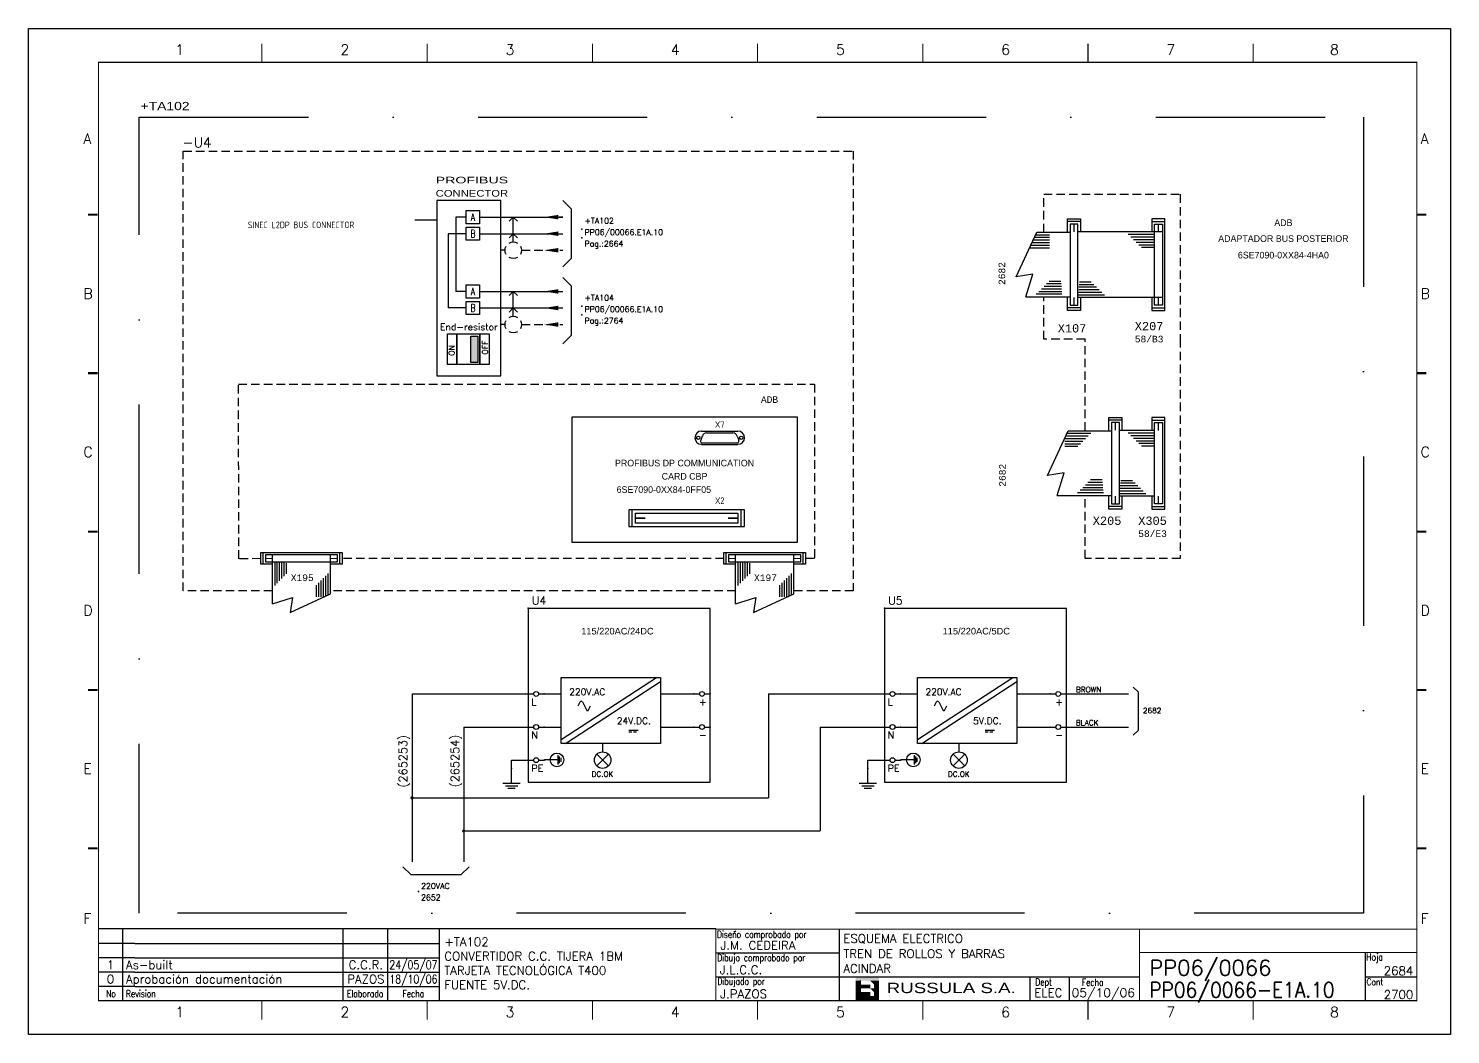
# Model space of a CAD drawing. Extents: x -25 to 1044, y -25744 to 292.
# Drawn here: x 393 to 813, y -18532.8 to -18235.8 of the extents above; entities that cross this region are included whole.
import ezdxf
from ezdxf.enums import TextEntityAlignment as Align

# ---------------------------------------------------------------- set-up
doc = ezdxf.new("R2010")
doc.units = 0
doc.header["$LTSCALE"] = 10
doc.header["$MEASUREMENT"] = 0
for name, pattern in [('DASHDOT', [1, 0.5, -0.25, 0, -0.25]), ('DASHED2', [0.375, 0.25, -0.125]), ('HIDDEN', [0.375, 0.25, -0.125])]:
    doc.linetypes.add(name, pattern=pattern)
doc.layers.get('0').update_dxf_attribs({"linetype": 'CONTINUOUS'})
for name, color, linetype in [('1', 7, 'CONTINUOUS'), ('10', 5, 'CONTINUOUS'), ('102', 7, 'CONTINUOUS'), ('2', 7, 'CONTINUOUS'), ('4', 7, 'HIDDEN'), ('8', 1, 'CONTINUOUS'), ('9', 6, 'CONTINUOUS'), ('ATRIBUTOS', 6, 'CONTINUOUS'), ('DIBUJO', 7, 'CONTINUOUS'), ('NODE', 7, 'CONTINUOUS')]:
    doc.layers.add(name, color=color, linetype=linetype)
doc.styles.add('CROSSREF', font='MONOTXT', dxfattribs={"height": 2})
doc.styles.add('DIN', font='DIN.shx', dxfattribs={"width": 0.85})
doc.styles.add('HELVETICA', font='HELV.SHX')
doc.styles.add('LABEL', font='SIMPLEX', dxfattribs={"width": 0.8, "height": 4})
doc.styles.add('ROMANS', font='romans')
doc.styles.get("Standard").update_dxf_attribs({"font": 'simplex'})
doc.styles.add('TXT', font='txt')

# ---------------------------------------------------------------- blocks, each defined once
blk = doc.blocks.new('ITEM')
at = {"layer": 'ATRIBUTOS', "style": 'HELVETICA', "width": 1.2}
blk.add_attdef('ITEM', (0, 1.25), '', height=2.5, dxfattribs=at)
blk = doc.blocks.new('ELEC0042')
at = {"layer": '102'}
for p, q in [((2, 2), (-2, 2)), ((-2, 2), (-2, -2)), ((2, -2), (2, 2)), ((-2, -2), (2, -2))]:
    blk.add_line(p, q, dxfattribs=at)
blk.add_attdef('TB', text='', height=2.25, dxfattribs=at).set_placement((0, 3), align=Align.CENTER)
at = {"layer": '102', "width": 0.75}
blk.add_attdef('TN', text='', height=2.25, dxfattribs=at).set_placement((0, 0), align=Align.MIDDLE)
blk = doc.blocks.new('$030107')
at = {"layer": '102'}
for start, end in [(150, 210), (60, 120), (330, 30), (240, 300)]:
    blk.add_arc((0, 0), 2.5, start, end, dxfattribs=at)
blk = doc.blocks.new('NOD', base_point=(237.5, 170))
at = {"layer": 'NODE'}
blk.add_point((237.5, 170), dxfattribs=at)
blk = doc.blocks.new('$$PLL21C')
for p, q in [((-2.5, 0), (-0.75, 0)), ((0.75, 0), (2.5, 0))]:
    blk.add_line(p, q)
at = {"layer": '2'}
blk.add_circle((0, 0), 0.75, dxfattribs=at)
for p in [(-2.5, 0), (2.5, 0)]:
    blk.add_blockref('NOD', p, dxfattribs=at)
at = {"layer": '8'}
blk.add_attdef('*A', (-1.5, -3.575), '', height=2.15, dxfattribs=at)
at = {"layer": '9'}
blk.add_attdef('ID', (-1.5, 1.25), '', height=2.15, dxfattribs=at)
blk = doc.blocks.new('$020203')
at = {"layer": '2'}
blk.add_line((-3.75, 0), (3.75, 0), dxfattribs=at)
at = {"layer": '4'}
blk.add_line((-3.75, -1.5), (3.75, -1.5), dxfattribs=at)
blk = doc.blocks.new('$021503')
at = {"layer": '2'}
for p, q in [((0, -10), (0, 0)), ((-3.5, -10), (3.5, -10)), ((-2.5, -11), (2.5, -11)), ((-1.5, -12), (1.5, -12))]:
    blk.add_line(p, q, dxfattribs=at)
blk.add_circle((0, -9), 5, dxfattribs=at)
blk.add_blockref('NOD', (0, 0), dxfattribs=at)
blk = doc.blocks.new('$020406')
at = {"layer": '2'}
for p, q in [((-5, 0), (-3.4, 3.2)), ((-1.6, 3.2), (0, 0)), ((0, 0), (1.6, -3.2)), ((3.4, -3.2), (5, 0))]:
    blk.add_line(p, q, dxfattribs=at)
for centre, start, end in [((-2.5, 2.8), 26.5651, 153.4349), ((2.5, -2.8), 206.5651, 333.4349)]:
    blk.add_arc(centre, 1, start, end, dxfattribs=at)
blk = doc.blocks.new('$PP313')
at = {"layer": '2'}
blk.add_blockref('NOD', (0, 0), dxfattribs=at)
at = {"layer": '8'}
blk.add_attdef('1A', (1, -3.325), '', height=2.15, dxfattribs=at)
at = {"layer": '9'}
blk.add_attdef('ID', (1, 1), '', height=2.15, dxfattribs=at)
blk = doc.blocks.new('$$PLR12C')
for p, q in [((-2.5, 0), (-0.75, 0)), ((0.75, 0), (2.5, 0))]:
    blk.add_line(p, q)
at = {"layer": '2'}
blk.add_circle((0, 0), 0.75, dxfattribs=at)
for p in [(-2.5, 0), (2.5, 0)]:
    blk.add_blockref('NOD', p, dxfattribs=at)
at = {"layer": '8'}
blk.add_attdef('*A', text='', height=2.15, dxfattribs=at).set_placement((1.5, -3.575), align=Align.RIGHT)
at = {"layer": '9'}
blk.add_attdef('ID', text='', height=2.15, dxfattribs=at).set_placement((1.5, 1.25), align=Align.RIGHT)
blk = doc.blocks.new('$021501')
at = {"layer": '2'}
for p, q in [((0, -6), (0, 0)), ((-3.5, -6), (3.5, -6)), ((-2.5, -7), (2.5, -7)), ((-1.5, -8), (1.5, -8))]:
    blk.add_line(p, q, dxfattribs=at)
blk.add_blockref('NOD', (0, 0), dxfattribs=at)
blk = doc.blocks.new('newcajec')
at = {"layer": '1'}
for p, q in [((179.4, 20.85), (0.13, 20.85)), ((7, 20.85), (7, 0)), ((71, 20.85), (71, 0)), ((84, 20.85), (84, 0.09)), ((99, 20.85), (99, 0)), ((215.2, 20.8), (215.2, 0)), ((10.6, 16.64), (0, 16.64)), ((10.6, 16.64), (99, 16.64)), ((184.64, 20.18), (184.81, 20.01)), ((184.81, 20.01), (185.18, 20.25)), ((10.6, 12.48), (0, 12.48)), ((10.6, 12.48), (99, 12.48)), ((179.4, 13.87), (215.2, 13.87)), ((368, 14.06), (368, 0)), ((10.6, 8.32), (0, 8.32)), ((10.6, 8.32), (99, 8.32)), ((10.6, 4.16), (0, 4.16)), ((10.6, 4.16), (99, 4.16)), ((179.4, 6.93), (267.63, 6.93)), ((267.63, 6.93), (302.5, 6.93)), ((270.63, 6.91), (270.63, 0)), ((282.07, 6.93), (282.07, 0)), ((368, 6.93), (383, 6.93))]:
    blk.add_line(p, q, dxfattribs=at)
for points in [[(47.5, 272.5, 0.3, 0.3, 0), (47.5, 277.91, 0.3, 0.3, 0)], [(95.5, 272.5, 0.3, 0.3, 0), (95.5, 277.91, 0.3, 0.3, 0)], [(143.5, 272.5, 0.3, 0.3, 0), (143.5, 277.91, 0.3, 0.3, 0)], [(191.5, 272.5, 0.3, 0.3, 0), (191.5, 277.91, 0.3, 0.3, 0)], [(239.5, 272.5, 0.3, 0.3, 0), (239.5, 277.91, 0.3, 0.3, 0)], [(287.5, 272.5, 0.3, 0.3, 0), (287.5, 277.91, 0.3, 0.3, 0)], [(335.5, 272.5, 0.3, 0.3, 0), (335.5, 277.91, 0.3, 0.3, 0)], [(-2.99, 228.23, 0.6, 0.6, 0), (-0.18, 228.23, 0.6, 0.6, 0)], [(383.01, 228.23, 0.6, 0.6, 0), (385.82, 228.23, 0.6, 0.6, 0)], [(-2.99, 182.23, 0.6, 0.6, 0), (-0.18, 182.23, 0.6, 0.6, 0)], [(383.01, 182.23, 0.6, 0.6, 0), (385.82, 182.23, 0.6, 0.6, 0)], [(-2.99, 136.23, 0.6, 0.6, 0), (-0.18, 136.23, 0.6, 0.6, 0)], [(383.01, 136.23, 0.6, 0.6, 0), (385.82, 136.23, 0.6, 0.6, 0)], [(-2.99, 90.23, 0.6, 0.6, 0), (-0.18, 90.23, 0.6, 0.6, 0)], [(383.01, 90.23, 0.6, 0.6, 0), (385.82, 90.23, 0.6, 0.6, 0)], [(-2.99, 44.23, 0.6, 0.6, 0), (-0.18, 44.23, 0.6, 0.6, 0)], [(383.01, 44.23, 0.6, 0.6, 0), (385.82, 44.23, 0.6, 0.6, 0)], [(383, 20.8, 0.3, 0.3, 0), (179.4, 20.8, 0.3, 0.3, 0), (179.4, 0, 0.3, 0.3, 0)], [(302.5, 20.8, 0.3, 0.3, 0), (302.5, 0, 0.3, 0.3, 0)], [(302.5, 14, 0.3, 0.3, 0), (383, 14, 0.3, 0.3, 0)], [(47.5, -5.5, 0.3, 0.3, 0), (47.5, -0.09, 0.3, 0.3, 0)], [(95.5, -5.5, 0.3, 0.3, 0), (95.5, -0.09, 0.3, 0.3, 0)], [(143.5, -5.5, 0.3, 0.3, 0), (143.5, -0.09, 0.3, 0.3, 0)], [(191.5, -5.5, 0.3, 0.3, 0), (191.5, -0.09, 0.3, 0.3, 0)], [(239.5, -5.5, 0.3, 0.3, 0), (239.5, -0.09, 0.3, 0.3, 0)], [(287.5, -5.5, 0.3, 0.3, 0), (287.5, -0.09, 0.3, 0.3, 0)], [(335.5, -5.5, 0.3, 0.3, 0), (335.5, -0.09, 0.3, 0.3, 0)]]:
    blk.add_lwpolyline(points, format="xyseb", dxfattribs=at)
at = {"layer": '1', "const_width": 0.3}
blk.add_lwpolyline([(0, 0), (0, 272.5), (383, 272.5), (383, 0)], close=True, dxfattribs=at)
at = {"layer": '2', "color": 14}
for p, q in [((221.42, 4.69), (221.42, 5.81)), ((221.42, 2.47), (221.42, 3.58))]:
    blk.add_line(p, q, dxfattribs=at)
for points in [[(220.05, 5.81), (220.05, 6.92), (226.74, 5.81), (226.74, 6.92)], [(221.42, 2.47), (220.05, 2.47), (221.42, 5.81), (220.05, 5.81)], [(221.42, 4.69), (224.25, 4.69), (221.42, 3.58), (224.25, 3.58)], [(224.25, 5.81), (225.37, 5.81), (225.37, 4.69)], [(225.37, 5.81), (226.74, 5.81), (225.37, 1.35), (226.74, 1.35)], [(224.25, 0.24), (224.25, 2.47), (220.05, 0.24), (220.05, 2.47)], [(224.25, 3.58), (225.37, 3.58), (225.37, 2.47)], [(226.74, 1.35), (226.74, 0.24), (224.25, 1.35), (224.25, 0.24)]]:
    blk.add_solid(points, dxfattribs=at)
at = {"layer": '1', "style": 'ROMANS'}
for s, p in [('1', (22.29, 274.68)), ('2', (70.29, 274.68)), ('3', (118.29, 274.68)), ('4', (166.29, 274.68)), ('5', (214.29, 274.68)), ('6', (262.29, 274.68)), ('7', (310.29, 274.68)), ('8', (357.79, 274.68)), ('A', (-4.37, 248.84)), ('A', (384.13, 248.84)), ('B', (-4.37, 203.84)), ('B', (384.13, 203.84)), ('C', (-4.37, 157.84)), ('C', (384.13, 157.84)), ('D', (-4.37, 111.84)), ('D', (384.13, 111.84)), ('E', (-4.37, 65.84)), ('E', (384.13, 65.84)), ('F', (-4.37, 22.34)), ('F', (384.13, 22.34)), ('1', (22.29, -4.82)), ('2', (70.29, -4.82)), ('3', (118.29, -4.82)), ('4', (166.29, -4.82)), ('5', (214.29, -4.82)), ('6', (262.29, -4.82)), ('7', (310.29, -4.82)), ('8', (357.79, -4.82))]:
    blk.add_text(s, height=3, dxfattribs=at).set_placement(p)
at = {"layer": '1', "style": 'LABEL', "width": 0.8}
for s, p in [('Diseno comprobado por', (179.73, 18.27)), ('Dibujo comprobado por', (179.81, 11.47)), ('Hoja', (368.38, 11.66)), ('Dibujado por', (179.83, 4.64)), ('Fecha', (285.71, 4.3)), ('Cont', (368.43, 4.46)), ('No', (2.23, 1.05)), ('Revision', (8, 1.05))]:
    blk.add_text(s, height=2, dxfattribs=at).set_placement(p)
for s, p in [('Dept', (274.61, 4.44)), ('Elaborado', (77.5, 1.05)), ('Fecha', (91.5, 1.05))]:
    blk.add_text(s, height=2, dxfattribs=at).set_placement(p, align=Align.CENTER)
at = {"layer": '10', "style": 'ROMANS'}
for tag, p in [('REV41', (3.5, 18.74)), ('REV43', (77.7, 18.74)), ('REV31', (3.5, 14.58)), ('REV33', (77.7, 14.58)), ('REV21', (3.5, 10.42)), ('REV23', (77.7, 10.42)), ('REV11', (3.5, 6.27)), ('REV13', (77.7, 6.27))]:
    blk.add_attdef(tag, text='', height=2.5, dxfattribs=at).set_placement(p, align=Align.MIDDLE)
for tag, p, height in [('REV42', (8, 17.49), 2.5), ('SHEETNAME1', (100.5, 15.83), 2.5), ('DESIGNCHECK', (180.74, 14.83), 2.5), ('DOCUMENTTYPE', (216.43, 16.8), 2.5), ('NOTA', (305.32, 15.8), 3), ('REV32', (8, 13.33), 2.5), ('SHEETNAME2', (100.5, 11.67), 2.5), ('OBJECT', (216.43, 12.4), 2.5), ('REV22', (8, 9.17), 2.5), ('SHEETNAME3', (100.5, 7.51), 2.5), ('DRAWINGCHECK', (180.53, 7.71), 2.5), ('CUSTOMER', (216.43, 8.08), 2.5), ('ORDER', (305.32, 7.3), 4.5), ('REV12', (8, 5.01), 2.5), ('SHEETNAME4', (100.5, 3.35), 2.5), ('DOCUMENT_ID', (305.32, 0.93), 4.4), ('USER', (180.63, 0.71), 2.5), ('DEPARTMENT', (271.93, 1.05), 2.5)]:
    blk.add_attdef(tag, p, '', height=height, dxfattribs=at)
for tag, width, p, p2 in [('REV44', 1.221199, (84.53, 17.49), (98.48, 17.49)), ('REV34', 1.221199, (84.53, 13.33), (98.48, 13.33)), ('REV24', 1.221199, (84.53, 9.17), (98.48, 9.17)), ('REV14', 1.221199, (84.53, 5.01), (98.48, 5.01)), ('CREATED2', 7.039915, (282.71, 1.05), (301.14, 1.05))]:
    blk.add_attdef(tag, text='', height=2.5, dxfattribs=dict(at, width=width)).set_placement(p, p2, align=Align.FIT)
for tag, p in [('SHEET', (382, 7.43)), ('NEXTSHEET', (382, 0.5))]:
    blk.add_attdef(tag, text='', height=2.5, dxfattribs=at).set_placement(p, align=Align.RIGHT)
at = {"layer": 'DIBUJO', "color": 14, "style": 'HELVETICA', "width": 1.3}
blk.add_text('RUSSULA S.A.', height=3, dxfattribs=at).set_placement((229, 2.19))

msp = doc.modelspace()

# ---------------------------------------------------------------- hatches: boundary and pattern name
at = {"layer": '2'}
msp.add_hatch(color=256, dxfattribs=at).paths.add_polyline_path([(523.68, -18334.39), (525.73, -18334.39), (525.73, -18326.6), (523.68, -18326.6)])

# ---------------------------------------------------------------- linework, layer by layer
for p, q in [((513.57, -18286.61), (513.57, -18338.38)), ((532.46, -18286.61), (513.57, -18286.61)), ((532.46, -18338.38), (532.46, -18286.61)), ((550.8, -18286.61), (553.25, -18289.06)), ((553.25, -18289.06), (553.25, -18303.71)), ((513.57, -18292.37), (507.13, -18292.37)), ((519.19, -18291.5), (519.19, -18313.43)), ((522.29, -18291.5), (519.19, -18291.5)), ((526.2, -18291.5), (550.8, -18291.5)), ((536.17, -18291.5), (534.95, -18292.72)), ((536.17, -18298.83), (536.17, -18291.5)), ((536.17, -18291.5), (537.39, -18292.72)), ((550.8, -18291.5), (549.74, -18291.5)), ((699.84, -18291.97), (703.71, -18291.97)), ((699.84, -18295.92), (699.84, -18291.97)), ((703.71, -18292.75), (699.84, -18292.75)), ((700.61, -18293.52), (700.61, -18317.51)), ((702.93, -18293.52), (700.61, -18293.52)), ((702.93, -18317.51), (702.93, -18293.52)), ((703.71, -18291.97), (703.71, -18295.84)), ((724.76, -18291.98), (724.76, -18295.85)), ((728.63, -18291.98), (724.76, -18291.98)), ((724.76, -18292.76), (728.63, -18292.76)), ((725.53, -18317.52), (725.53, -18293.53)), ((725.53, -18293.53), (727.85, -18293.53)), ((727.85, -18293.53), (727.85, -18317.52)), ((728.63, -18319.07), (728.63, -18291.98)), ((516.96, -18296.38), (516.96, -18318.31)), ((522.29, -18296.38), (516.96, -18296.38)), ((526.2, -18296.38), (550.8, -18296.38)), ((536.17, -18296.38), (534.95, -18297.61)), ((536.17, -18296.38), (537.39, -18297.61)), ((684.65, -18309.15), (690.8, -18295.92)), ((689.38, -18298.98), (694.49, -18298.98)), ((689.8, -18298.21), (694.49, -18298.21)), ((690.09, -18297.45), (694.49, -18297.45)), ((690.44, -18296.68), (694.49, -18296.68)), ((690.8, -18295.92), (700.61, -18295.92)), ((700.61, -18295.85), (700.61, -18295.85)), ((727.85, -18295.85), (702.93, -18295.85)), ((725.53, -18296.63), (717.79, -18296.63)), ((725.53, -18297.4), (718.56, -18297.4)), ((725.53, -18298.17), (719.34, -18298.17)), ((725.53, -18298.95), (720.11, -18298.95)), ((688.67, -18300.51), (694.49, -18300.51)), ((689.03, -18299.74), (694.49, -18299.74)), ((725.53, -18299.72), (720.89, -18299.72)), ((725.53, -18300.5), (721.66, -18300.5)), ((553.25, -18303.71), (550.8, -18306.16)), ((550.8, -18309.34), (553.25, -18311.78)), ((553.25, -18311.78), (553.25, -18326.44)), ((689.62, -18308.36), (684.65, -18309.15)), ((687.5, -18315.04), (689.62, -18308.36)), ((698.03, -18311.98), (692.91, -18311.98)), ((697.97, -18311.21), (693.67, -18311.21)), ((697.91, -18310.45), (694.44, -18310.45)), ((703.28, -18311.33), (707.63, -18311.33)), ((703.34, -18310.56), (706.85, -18310.56)), ((522.29, -18313.43), (519.19, -18313.43)), ((526.2, -18313.43), (550.8, -18313.43)), ((536.17, -18313.43), (534.95, -18314.65)), ((536.17, -18320.76), (536.17, -18313.43)), ((536.17, -18313.43), (537.39, -18314.65)), ((687.5, -18315.04), (700.61, -18315.04)), ((698.2, -18314.27), (690.61, -18314.27)), ((698.14, -18313.51), (691.38, -18313.51)), ((698.08, -18312.74), (692.14, -18312.74)), ((699.84, -18319.06), (699.84, -18315.04)), ((700.61, -18315.2), (700.61, -18315.2)), ((727.85, -18315.2), (702.93, -18315.2)), ((703.04, -18314.43), (710.72, -18314.43)), ((703.1, -18313.65), (709.95, -18313.65)), ((703.16, -18312.88), (709.18, -18312.88)), ((703.22, -18312.1), (708.4, -18312.1)), ((703.71, -18315.19), (703.71, -18319.06)), ((724.76, -18315.2), (724.76, -18319.07)), ((522.29, -18318.31), (516.96, -18318.31)), ((526.2, -18318.31), (550.8, -18318.31)), ((536.17, -18318.31), (534.95, -18319.54)), ((536.17, -18318.31), (537.39, -18319.54)), ((703.71, -18318.29), (699.84, -18318.29)), ((703.71, -18319.06), (699.84, -18319.06)), ((700.61, -18317.51), (702.93, -18317.51)), ((724.76, -18318.3), (728.63, -18318.3)), ((724.76, -18319.07), (728.63, -18319.07)), ((727.85, -18317.52), (725.53, -18317.52)), ((553.25, -18326.44), (550.8, -18328.88)), ((513.57, -18338.38), (532.46, -18338.38)), ((712.05, -18354.55), (712.05, -18350.6)), ((712.05, -18350.6), (715.92, -18350.6)), ((715.92, -18351.38), (712.05, -18351.38)), ((712.83, -18352.15), (712.83, -18376.14)), ((715.15, -18352.15), (712.83, -18352.15)), ((715.15, -18376.14), (715.15, -18352.15)), ((715.92, -18350.6), (715.92, -18354.47)), ((724.76, -18350.61), (724.76, -18354.48)), ((728.63, -18350.61), (724.76, -18350.61)), ((724.76, -18351.39), (728.63, -18351.39)), ((725.53, -18376.15), (725.53, -18352.16)), ((725.53, -18352.16), (727.85, -18352.16)), ((727.85, -18352.16), (727.85, -18376.15)), ((728.63, -18377.7), (728.63, -18350.61)), ((591.75, -18354.66), (602.5, -18354.66)), ((693.92, -18367.78), (700.06, -18354.55)), ((699.06, -18356.84), (705.18, -18356.84)), ((699.06, -18357.61), (704.41, -18357.61)), ((699.35, -18356.08), (705.94, -18356.08)), ((699.71, -18355.31), (706.71, -18355.31)), ((700.06, -18354.55), (712.83, -18354.55)), ((725.53, -18354.48), (715.15, -18354.48)), ((725.53, -18355.26), (717.79, -18355.26)), ((725.53, -18356.03), (718.56, -18356.03)), ((725.53, -18356.8), (719.34, -18356.8)), ((725.53, -18357.58), (720.11, -18357.58)), ((591.75, -18358.57), (602.5, -18358.57)), ((699.06, -18358.37), (703.65, -18358.37)), ((699.06, -18359.14), (702.89, -18359.14)), ((725.53, -18358.35), (720.89, -18358.35)), ((725.53, -18359.13), (721.66, -18359.13)), ((698.89, -18366.99), (693.92, -18367.78)), ((696.77, -18373.67), (698.89, -18366.99)), ((710.24, -18370.61), (705.12, -18370.61)), ((710.18, -18369.84), (705.89, -18369.84)), ((710.12, -18369.08), (706.65, -18369.08)), ((715.44, -18370.73), (720.62, -18370.73)), ((715.5, -18369.96), (719.84, -18369.96)), ((715.56, -18369.19), (719.07, -18369.19)), ((696.77, -18373.67), (712.83, -18373.67)), ((710.42, -18372.9), (702.83, -18372.9)), ((710.36, -18372.14), (703.59, -18372.14)), ((710.3, -18371.37), (704.36, -18371.37)), ((712.05, -18377.69), (712.05, -18373.67)), ((725.53, -18373.83), (715.15, -18373.83)), ((715.26, -18373.06), (722.94, -18373.06)), ((715.32, -18372.28), (722.16, -18372.28)), ((715.38, -18371.51), (721.39, -18371.51)), ((715.92, -18373.82), (715.92, -18377.69)), ((724.76, -18373.83), (724.76, -18377.7)), ((604.48, -18377.9), (570.28, -18377.9)), ((570.28, -18377.9), (570.28, -18382.79)), ((571.25, -18382.79), (571.25, -18377.9)), ((572.23, -18378.88), (602.52, -18378.88)), ((572.23, -18381.81), (572.23, -18378.88)), ((602.52, -18378.88), (602.52, -18381.81)), ((603.5, -18382.79), (603.5, -18377.9)), ((604.48, -18382.79), (604.48, -18377.9)), ((715.92, -18376.92), (712.05, -18376.92)), ((715.92, -18377.69), (712.05, -18377.69)), ((712.83, -18376.14), (715.15, -18376.14)), ((724.76, -18376.93), (728.63, -18376.93)), ((724.76, -18377.7), (728.63, -18377.7)), ((727.85, -18376.15), (725.53, -18376.15)), ((570.28, -18382.79), (574.88, -18382.79)), ((602.52, -18381.81), (572.23, -18381.81)), ((574.88, -18382.79), (604.48, -18382.79)), ((461.57, -18390.53), (485.65, -18390.53)), ((461.57, -18393.97), (461.57, -18390.53)), ((462.26, -18393.97), (462.26, -18390.53)), ((484.27, -18391.21), (462.94, -18391.21)), ((462.94, -18391.21), (462.94, -18393.28)), ((465, -18405.66), (465, -18391.21)), ((482.2, -18402.69), (482.2, -18391.21)), ((484.27, -18393.28), (484.27, -18391.21)), ((484.96, -18393.97), (484.96, -18390.53)), ((485.65, -18390.53), (485.65, -18393.97)), ((598.37, -18390.53), (622.45, -18390.53)), ((598.37, -18393.97), (598.37, -18390.53)), ((599.06, -18393.97), (599.06, -18390.53)), ((621.07, -18391.21), (599.75, -18391.21)), ((599.75, -18391.21), (599.75, -18393.28)), ((601.8, -18405.66), (601.8, -18391.21)), ((619, -18402.69), (619, -18391.21)), ((621.07, -18393.28), (621.07, -18391.21)), ((621.76, -18393.97), (621.76, -18390.53)), ((622.45, -18390.53), (622.45, -18393.97)), ((465.01, -18393.97), (461.57, -18393.97)), ((462.94, -18393.28), (484.27, -18393.28)), ((465.69, -18393.38), (465.69, -18400.2)), ((466.37, -18393.43), (466.37, -18399.52)), ((467.06, -18393.48), (467.06, -18398.83)), ((467.75, -18393.54), (467.75, -18398.14)), ((468.44, -18393.59), (468.44, -18397.45)), ((469.13, -18393.64), (469.13, -18396.76)), ((485.65, -18393.97), (482.21, -18393.97)), ((601.81, -18393.97), (598.37, -18393.97)), ((599.75, -18393.28), (621.07, -18393.28)), ((602.49, -18393.38), (602.49, -18400.2)), ((603.18, -18393.43), (603.18, -18399.52)), ((603.87, -18393.48), (603.87, -18398.83)), ((604.55, -18393.54), (604.55, -18398.14)), ((605.24, -18393.59), (605.24, -18397.45)), ((605.93, -18393.64), (605.93, -18396.76)), ((622.45, -18393.97), (619.01, -18393.97)), ((478.07, -18403.59), (478.07, -18400.15)), ((478.76, -18403.59), (478.76, -18399.46)), ((479.45, -18403.59), (479.45, -18398.78)), ((480.13, -18403.59), (480.13, -18398.09)), ((480.82, -18403.33), (480.82, -18397.4)), ((481.51, -18403.01), (481.51, -18396.71)), ((614.87, -18403.59), (614.87, -18400.15)), ((615.56, -18403.59), (615.56, -18399.46)), ((616.25, -18403.59), (616.25, -18398.78)), ((616.94, -18403.59), (616.94, -18398.09)), ((617.63, -18403.33), (617.63, -18397.4)), ((618.31, -18403.01), (618.31, -18396.71)), ((465, -18405.66), (471, -18403.75)), ((470.3, -18408.22), (482.2, -18402.69)), ((471, -18403.75), (470.3, -18408.22)), ((601.8, -18405.66), (607.81, -18403.75)), ((607.1, -18408.22), (619, -18402.69)), ((607.81, -18403.75), (607.1, -18408.22)), ((594.29, -18407), (540.55, -18407)), ((540.55, -18407), (540.55, -18458.3)), ((594.29, -18458.3), (594.29, -18407)), ((699.53, -18407), (645.78, -18407)), ((645.78, -18407), (645.78, -18458.3)), ((699.53, -18458.3), (699.53, -18407)), ((550.32, -18427.35), (579.64, -18427.35)), ((550.32, -18445.68), (578.42, -18427.35)), ((550.32, -18446.9), (550.32, -18427.35)), ((551.54, -18446.9), (579.64, -18428.58)), ((579.64, -18427.35), (579.64, -18446.9)), ((594.29, -18432.24), (594.29, -18427.35)), ((655.55, -18427.35), (684.87, -18427.35)), ((655.55, -18445.68), (683.65, -18427.35)), ((655.55, -18446.9), (655.55, -18427.35)), ((656.78, -18446.9), (684.87, -18428.58)), ((684.87, -18427.35), (684.87, -18446.9)), ((699.53, -18432.24), (699.53, -18427.35)), ((545.44, -18432.24), (550.32, -18432.24)), ((579.64, -18432.24), (589.41, -18432.24)), ((650.67, -18432.24), (655.55, -18432.24)), ((684.87, -18432.24), (694.64, -18432.24)), ((720.76, -18431.72), (719.26, -18430.22)), ((720.76, -18442.95), (720.76, -18431.72)), ((545.44, -18442.01), (550.32, -18442.01)), ((579.64, -18442.01), (589.41, -18442.01)), ((650.67, -18442.01), (655.55, -18442.01)), ((684.87, -18442.01), (694.64, -18442.01)), ((720.76, -18442.95), (719.26, -18444.45)), ((579.64, -18446.9), (550.32, -18446.9)), ((560.81, -18453.51), (564.26, -18450.06)), ((564.26, -18453.51), (560.81, -18450.06)), ((562.54, -18446.9), (562.54, -18449.34)), ((684.87, -18446.9), (655.55, -18446.9)), ((666.04, -18453.51), (669.5, -18450.06)), ((669.5, -18453.51), (666.04, -18450.06)), ((667.77, -18446.9), (667.77, -18449.34)), ((535.66, -18456.67), (535.66, -18451.78)), ((535.66, -18451.78), (540.55, -18451.78)), ((640.9, -18456.67), (640.9, -18451.78)), ((640.9, -18451.78), (645.78, -18451.78)), ((540.55, -18458.3), (594.29, -18458.3)), ((645.78, -18458.3), (699.53, -18458.3)), ((506, -18485.68), (503.55, -18483.24)), ((523.1, -18483.24), (520.65, -18485.68)), ((520.65, -18485.68), (506, -18485.68))]:
    msp.add_line(p, q)
at = {"linetype": 'HIDDEN'}
for p, q in [((692.82, -18284.76), (733.13, -18284.76)), ((692.82, -18295.92), (692.82, -18284.76)), ((733.13, -18284.76), (733.13, -18327.51)), ((533.73, -18301.27), (532.46, -18301.27)), ((538.61, -18301.27), (550.8, -18301.27)), ((692.82, -18327.51), (692.82, -18315.04)), ((533.73, -18323.2), (532.46, -18323.2)), ((538.61, -18323.2), (550.8, -18323.2)), ((705.03, -18327.51), (692.82, -18327.51)), ((705.03, -18354.55), (705.03, -18327.51)), ((733.13, -18327.51), (733.13, -18392.25)), ((705.03, -18392.25), (705.03, -18373.67)), ((733.13, -18392.25), (705.03, -18392.25))]:
    msp.add_line(p, q, dxfattribs=at)
at = {"color": 3, "linetype": 'Continuous'}
for p, q in [((553.51, -18387.55), (553.51, -18350.41)), ((553.51, -18350.41), (619.96, -18350.41)), ((619.96, -18350.41), (619.96, -18387.55)), ((575.01, -18387.55), (553.51, -18387.55)), ((619.96, -18387.55), (575.01, -18387.55))]:
    msp.add_line(p, q, dxfattribs=at)
at = {"color": 1}
for p, q in [((591.99, -18356.12), (591.5, -18357.35)), ((591.75, -18358.08), (602.5, -18358.08)), ((593.21, -18355.15), (601.03, -18355.15)), ((602.25, -18356.12), (602.74, -18357.35))]:
    msp.add_line(p, q, dxfattribs=at)
at = {"linetype": 'HIDDEN'}
for points in [[(465, -18401.85), (438.7, -18401.85), (438.7, -18272.02), (636.57, -18272.02), (636.57, -18401.85), (619, -18401.85)], [(601.8, -18401.85), (482.2, -18401.85)]]:
    msp.add_lwpolyline(points, dxfattribs=at)
for points, const_width in [([(701.77, -18293.52), (701.77, -18295.84)], 0.387), ([(726.69, -18293.53), (726.69, -18295.85)], 0.387), ([(701.77, -18315.19), (701.77, -18317.51)], 0.387), ([(726.69, -18315.2), (726.69, -18317.52)], 0.387), ([(713.99, -18352.15), (713.99, -18354.47)], 0.387), ([(726.69, -18352.16), (726.69, -18354.48)], 0.387), ([(713.99, -18373.82), (713.99, -18376.14)], 0.387), ([(726.69, -18373.83), (726.69, -18376.15)], 0.387), ([(572.23, -18380.34), (575.16, -18380.34)], 0.489), ([(599.59, -18380.34), (602.52, -18380.34)], 0.489), ([(465.01, -18392.25), (462.94, -18392.25)], 0.344), ([(484.27, -18392.25), (482.21, -18392.25)], 0.344), ([(601.81, -18392.25), (599.75, -18392.25)], 0.344), ([(621.07, -18392.25), (619.01, -18392.25)], 0.344)]:
    msp.add_lwpolyline(points, dxfattribs=dict(const_width=const_width))
at = {"linetype": 'DASHED2'}
for points in [[(461.57, -18392.31), (455.12, -18392.34), (455, -18340.78), (625.13, -18340.78), (625.13, -18392.25), (622.45, -18392.25)], [(518.49, -18392.25), (485.65, -18392.25)], [(598.37, -18392.25), (518.49, -18392.25)]]:
    msp.add_lwpolyline(points, dxfattribs=at)
at = {"const_width": 0.489}
for points in [[(506.03, -18462.91, 1), (506.52, -18462.91, 1)], [(521.29, -18472.68, 1), (521.77, -18472.68, 1)]]:
    msp.add_lwpolyline(points, format="xyb", close=True, dxfattribs=at)
at = {"color": 1}
for centre in [(590.77, -18356.61), (603.47, -18356.61)]:
    msp.add_circle(centre, 0.489, dxfattribs=at)
for centre in [(562.54, -18451.78), (667.77, -18451.78)]:
    msp.add_circle(centre, 2.44)
for centre, start, end in [((591.75, -18356.61), 90, 270), ((602.5, -18356.61), 270, 90)]:
    msp.add_arc(centre, 1.95, start, end)
for centre, radius, start, end in [((591.99, -18357.59), 0.546, 153.4349, 243.4349), ((593.23, -18356.42), 1.27, 90.7848, 166.5348), ((601.01, -18356.42), 1.27, 13.4652, 89.2152), ((602.25, -18357.59), 0.546, 296.5651, 26.5651)]:
    msp.add_arc(centre, radius, start, end, dxfattribs=at)
for points in [[(545.25, -18291.5), (549.51, -18290.82), (549.51, -18292.17)], [(545.25, -18296.38), (549.51, -18295.71), (549.51, -18297.06)], [(545.25, -18301.27), (549.51, -18300.6), (549.51, -18301.94)], [(545.25, -18313.43), (549.51, -18312.75), (549.51, -18314.1)], [(545.25, -18318.31), (549.51, -18317.64), (549.51, -18318.99)], [(545.25, -18323.2), (549.51, -18322.53), (549.51, -18323.87)]]:
    msp.add_solid(points)
at = {"layer": '2', "linetype": 'DASHDOT', "ltscale": 10}
for p, q in [((425.64, -18262.02), (787.28, -18262.02)), ((425.64, -18496.93), (425.64, -18262.02)), ((787.28, -18262.02), (787.28, -18496.93)), ((787.28, -18496.93), (425.64, -18496.93))]:
    msp.add_line(p, q, dxfattribs=at)
at = {"layer": '2', "color": 7}
for p, q in [((506.27, -18432.24), (540.55, -18432.24)), ((611.5, -18432.24), (645.78, -18432.24)), ((521.53, -18442.01), (540.55, -18442.01)), ((626.76, -18442.01), (645.78, -18442.01)), ((506.27, -18462.91), (611.5, -18462.91)), ((521.53, -18472.68), (626.76, -18472.68))]:
    msp.add_line(p, q, dxfattribs=at)
at = {"layer": '2'}
for points in [[(516.7, -18325.94), (519.52, -18325.94), (519.52, -18334.97), (516.7, -18334.97)], [(519.52, -18325.94), (526.25, -18325.94), (526.25, -18334.97), (519.52, -18334.97)], [(523.64, -18326.6), (525.69, -18326.6), (525.69, -18334.39), (523.64, -18334.39)], [(523.64, -18326.6), (525.69, -18326.6), (525.69, -18334.39), (523.64, -18334.39)], [(526.25, -18325.94), (529.08, -18325.94), (529.08, -18334.97), (526.25, -18334.97)]]:
    msp.add_lwpolyline(points, close=True, dxfattribs=at)
at = {"layer": 'DIBUJO'}
for p, q in [((506.27, -18432.24), (506.27, -18481.79)), ((611.5, -18432.24), (611.5, -18462.91)), ((699.49, -18432.24), (717.84, -18432.24)), ((521.53, -18442.01), (521.53, -18481.79)), ((626.76, -18442.01), (626.76, -18472.68)), ((699.49, -18442.01), (717.84, -18442.01))]:
    msp.add_line(p, q, dxfattribs=at)
msp.add_lwpolyline([(392.97, -18235.79), (812.97, -18235.79), (812.97, -18532.79), (392.97, -18532.79), (392.97, -18235.79)], dxfattribs=at)

# ---------------------------------------------------------------- block references
ref = msp.add_blockref('$PP313', (556.41, -18295.04, 0), dxfattribs=dict(xscale=0.7835924224070733, yscale=0.7835924224070733, zscale=0.7835924224070733))
ref.add_attrib('ID', '+TA102', (557.2, -18293.41, 0), dxfattribs={"layer": '9', "height": 1.685, "style": 'ROMANS'})
ref = msp.add_blockref('$PP313', (556.41, -18297.57, 0), dxfattribs=dict(xscale=0.7835924224070733, yscale=0.7835924224070733, zscale=0.7835924224070733))
ref.add_attrib('ID', 'PP06/00066.E1A.10', (557.2, -18296.79, 0), dxfattribs={"layer": '9', "height": 1.6847, "style": 'ROMANS'})
ref.add_attrib('1A', 'Pag.:2664', (557.2, -18300.18, 0), dxfattribs={"layer": '8', "height": 1.685, "style": 'ROMANS'})
for name, p, xscale, yscale, zscale in [('$030107', (536.17, -18301.27), -0.9771697498524692, 0.9771697498524692, 0.9771697498524692), ('$030107', (536.17, -18323.2), -0.9771697498524692, 0.9771697498524692, 0.9771697498524692), ('$020406', (557.16, -18435.78), 0.366438656194676, 0.366438656194676, 0.366438656194676), ('$020406', (662.39, -18435.78), 0.366438656194676, 0.366438656194676, 0.366438656194676), ('$020203', (571.64, -18442.91), 0.366438656194676, 0.366438656194676, 0.366438656194676), ('$020203', (676.87, -18442.91), 0.366438656194676, 0.366438656194676, 0.366438656194676), ('$021501', (535.66, -18454.23), 0.7328773123893519, 0.7328773123893519, 0.7328773123893519), ('$021501', (640.9, -18454.23), 0.7328773123893519, 0.7328773123893519, 0.7328773123893519)]:
    msp.add_blockref(name, p, dxfattribs=dict(xscale=xscale, yscale=yscale, zscale=zscale))
ref = msp.add_blockref('$PP313', (556.41, -18317.77, 0), dxfattribs=dict(xscale=0.7835924224070733, yscale=0.7835924224070733, zscale=0.7835924224070733))
ref.add_attrib('ID', '+TA104', (557.2, -18316.14, 0), dxfattribs={"layer": '9', "height": 1.685, "style": 'ROMANS'})
ref = msp.add_blockref('$PP313', (556.41, -18320.3, 0), dxfattribs=dict(xscale=0.7835924224070733, yscale=0.7835924224070733, zscale=0.7835924224070733))
ref.add_attrib('ID', 'PP06/00066.E1A.10', (557.2, -18319.51, 0), dxfattribs={"layer": '9', "height": 1.6847, "style": 'ROMANS'})
ref.add_attrib('1A', 'Pag.:2764', (557.2, -18322.9, 0), dxfattribs={"layer": '8', "height": 1.685, "style": 'ROMANS'})
ref = msp.add_blockref('$PP313', (540.55, -18406.96), dxfattribs=dict(xscale=1.099315968584028, yscale=1.099315968584028, zscale=1.099315968584028))
ref.add_attrib('ID', 'U4', (541.65, -18405.86), dxfattribs={"layer": '9', "height": 2.364, "style": 'ROMANS'})
ref = msp.add_blockref('$PP313', (645.78, -18406.96), dxfattribs=dict(xscale=1.099315968584028, yscale=1.099315968584028, zscale=1.099315968584028))
ref.add_attrib('ID', 'U5', (646.88, -18405.86), dxfattribs={"layer": '9', "height": 2.364, "style": 'ROMANS'})
at = {"xscale": 0.952740506106513, "yscale": 0.952740506106513, "zscale": 0.952740506106513}
for name, p, values in [('$$PLL21C', (542.93, -18432.24), {'*A': 'L'}), ('$$PLR12C', (591.88, -18432.24), {'*A': '+'}), ('$$PLL21C', (648.16, -18432.24), {'*A': 'L'}), ('$$PLR12C', (697.11, -18432.24), {'*A': '+'}), ('$$PLL21C', (542.93, -18442.01), {'*A': 'N'}), ('$$PLR12C', (591.88, -18442.01), {'*A': '-'}), ('$$PLL21C', (648.16, -18442.01), {'*A': 'N'}), ('$$PLR12C', (697.11, -18442.01), {'*A': '-'}), ('$$PLL21C', (542.93, -18451.78), {'*A': 'PE'}), ('$$PLL21C', (648.16, -18451.78), {'*A': 'PE'})]:
    msp.add_blockref(name, p, dxfattribs=at).add_auto_attribs(values)
at = {"xscale": 0.4001510125645666, "yscale": 0.4001510125645666, "zscale": 0.4001510125645666, "rotation": 90}
for p in [(545.45, -18451.72), (650.68, -18451.72)]:
    msp.add_blockref('$021503', p, dxfattribs=at)
ref = msp.add_blockref('$PP313', (508.14, -18490.58, 0), dxfattribs=dict(xscale=0.7835924224070733, yscale=0.7835924224070733, zscale=0.7835924224070733))
ref.add_attrib('ID', '220VAC', (508.93, -18489.79, 0), dxfattribs={"layer": '9', "height": 1.685, "style": 'ROMANS'})
ref.add_attrib('1A', '2652', (508.93, -18493.18, 0), dxfattribs={"layer": '8', "height": 1.685, "style": 'ROMANS'})
at = {"layer": '102'}
ref = msp.add_blockref('ELEC0042', (524.24, -18291.5), dxfattribs=dict(at, xscale=-0.9771697498524692, yscale=0.9771697498524692, zscale=0.9771697498524692))
ref.add_attrib('TN', 'A', dxfattribs={"height": 2.2, "width": 0.75}).set_placement((524.24, -18291.5), align=Align.MIDDLE)
ref = msp.add_blockref('ELEC0042', (524.24, -18296.38), dxfattribs=dict(at, xscale=-0.9771697498524692, yscale=0.9771697498524692, zscale=0.9771697498524692))
ref.add_attrib('TN', 'B', dxfattribs={"height": 2.2, "width": 0.75}).set_placement((524.24, -18296.38), align=Align.MIDDLE)
ref = msp.add_blockref('ELEC0042', (524.24, -18313.43), dxfattribs=dict(at, xscale=-0.9771697498524692, yscale=0.9771697498524692, zscale=0.9771697498524692))
ref.add_attrib('TN', 'A', dxfattribs={"height": 2.2, "width": 0.75}).set_placement((524.24, -18313.43), align=Align.MIDDLE)
ref = msp.add_blockref('ELEC0042', (524.24, -18318.31), dxfattribs=dict(at, xscale=-0.9771697498524692, yscale=0.9771697498524692, zscale=0.9771697498524692))
ref.add_attrib('TN', 'B', dxfattribs={"height": 2.2, "width": 0.75}).set_placement((524.24, -18318.31), align=Align.MIDDLE)
at = {"layer": '2', "color": 7}
ref = msp.add_blockref('newcajec', (413.64, -18522.79), dxfattribs=dict(at, xscale=1.016513761467892, yscale=1.016513761467892, zscale=1.016513761467892))
ref.add_attrib('REV24', '24/05/07', dxfattribs={"layer": '10', "height": 2.541, "style": 'ROMANS', "width": 0.728168}).set_placement((499.56, -18513.47), (513.75, -18513.47), align=Align.FIT)
ref.add_attrib('SHEETNAME3', 'TARJETA TECNOLÓGICA T400', (515.8, -18515.16), dxfattribs={"layer": '10', "height": 2.5413, "style": 'ROMANS'})
ref.add_attrib('SHEETNAME2', 'CONVERTIDOR C.C. TIJERA 1BM', (515.8, -18510.93), dxfattribs={"layer": '10', "height": 2.5413, "style": 'ROMANS'})
ref.add_attrib('SHEETNAME1', '+TA102', (515.8, -18506.71), dxfattribs={"layer": '10', "height": 2.541, "style": 'ROMANS'})
ref.add_attrib('USER', 'J.PAZOS', (597.26, -18522.07), dxfattribs={"layer": '10', "height": 2.541, "style": 'ROMANS'})
ref.add_attrib('DRAWINGCHECK', 'J.L.C.C.', (597.15, -18514.95), dxfattribs={"layer": '10', "height": 2.541, "style": 'ROMANS'})
ref.add_attrib('DESIGNCHECK', 'J.M. CEDEIRA', (597.36, -18507.72), dxfattribs={"layer": '10', "height": 2.5413, "style": 'ROMANS'})
ref.add_attrib('REV22', 'As-built', (421.77, -18513.47), dxfattribs={"layer": '10', "height": 2.541, "style": 'ROMANS'})
ref.add_attrib('REV12', 'Aprobación documentación', (421.77, -18517.69), dxfattribs={"layer": '10', "height": 2.5413, "style": 'ROMANS'})
ref.add_attrib('REV21', '1', dxfattribs={"layer": '10', "height": 2.54, "style": 'ROMANS'}).set_placement((417.2, -18512.2), align=Align.MIDDLE)
ref.add_attrib('REV11', '0', dxfattribs={"layer": '10', "height": 2.54, "style": 'ROMANS'}).set_placement((417.2, -18516.42), align=Align.MIDDLE)
ref.add_attrib('SHEETNAME4', 'FUENTE 5V.DC.', (515.8, -18519.39), dxfattribs={"layer": '10', "height": 2.5413, "style": 'ROMANS'})
ref.add_attrib('REV14', '18/10/06', dxfattribs={"layer": '10', "height": 2.541, "style": 'ROMANS', "width": 0.728168}).set_placement((499.56, -18517.69), (513.75, -18517.69), align=Align.FIT)
ref.add_attrib('REV23', 'C.C.R.', dxfattribs={"layer": '10', "height": 2.541, "style": 'ROMANS'}).set_placement((492.62, -18512.2), align=Align.MIDDLE)
ref.add_attrib('REV13', 'PAZOS', dxfattribs={"layer": '10', "height": 2.541, "style": 'ROMANS'}).set_placement((492.62, -18516.42), align=Align.MIDDLE)
ref.add_attrib('DOCUMENT_ID', 'PP06/0066-E1A.10', (724.01, -18521.84), dxfattribs={"layer": '10', "height": 4.4727, "style": 'ROMANS', "width": 0.9})
ref.add_attrib('ORDER', 'PP06/0066', (724.01, -18515.37), dxfattribs={"layer": '10', "height": 4.574, "style": 'ROMANS'})
ref.add_attrib('CUSTOMER', 'ACINDAR', (633.65, -18514.57), dxfattribs={"layer": '10', "height": 2.541, "style": 'ROMANS'})
ref.add_attrib('OBJECT', 'TREN DE ROLLOS Y BARRAS', (633.65, -18510.19), dxfattribs={"layer": '10', "height": 2.5413, "style": 'ROMANS'})
ref.add_attrib('DOCUMENTTYPE', 'ESQUEMA ELECTRICO', (633.65, -18505.71), dxfattribs={"layer": '10', "height": 2.5413, "style": 'ROMANS'})
ref.add_attrib('CREATED2', '05/10/06', dxfattribs={"layer": '10', "height": 2.541, "style": 'ROMANS', "width": 0.961976}).set_placement((701.02, -18521.73), (719.76, -18521.73), align=Align.FIT)
ref.add_attrib('DEPARTMENT', 'ELEC', (690.06, -18521.73), dxfattribs={"layer": '10', "height": 2.541, "style": 'ROMANS'})
ref.add_attrib('NEXTSHEET', '2700', dxfattribs={"layer": '10', "height": 2.541, "style": 'ROMANS'}).set_placement((801.95, -18522.28), align=Align.RIGHT)
ref.add_attrib('SHEET', '2684', dxfattribs={"layer": '10', "height": 2.541, "style": 'ROMANS'}).set_placement((801.95, -18515.24), align=Align.RIGHT)
at = {"layer": 'DIBUJO', "xscale": 0.9771697498524692, "yscale": 0.9771697498524692, "zscale": 0.9771697498524692}
msp.add_blockref('ITEM', (426.09, -18261.14), dxfattribs=at).add_auto_attribs({'ITEM': '+TA102'})

# ---------------------------------------------------------------- texts
at = {"linetype": 'Continuous', "style": 'TXT'}
for s, width, p, p2 in [('PROFIBUS', 1.493182, (513.24, -18281.53), (534.64, -18281.53)), ('CONNECTOR', 1.263462, (513.24, -18285.44), (534.64, -18285.44))]:
    msp.add_text(s, height=1.954, dxfattribs=dict(at, width=width)).set_placement(p, p2, align=Align.FIT)
at = {"style": 'DIN', "width": 0.8}
for s, height, p in [('SINEC L2DP BUS CONNECTOR', 1.9543, (473.47, -18294.75)), ('X7', 1.954, (597.12, -18353.68)), ('X2', 1.954, (597.12, -18376.16))]:
    msp.add_text(s, height=height, dxfattribs=at).set_placement(p, align=Align.CENTER)
at = {"linetype": 'Continuous', "style": 'TXT'}
for s, height, p in [('ADB', 1.954, (763.6, -18294.11)), ('ADAPTADOR BUS POSTERIOR', 1.9543, (763.6, -18298.8)), ('6SE7090-0XX84-4HA0', 1.9543, (763.6, -18303.69)), ('PROFIBUS DP COMMUNICATION', 1.9543, (586.74, -18365.07)), ('CARD CBP', 1.954, (586.74, -18368.98)), ('6SE7090-0XX84-0FF05', 1.9543, (580.63, -18372.89))]:
    msp.add_text(s, height=height, dxfattribs=at).set_placement(p, align=Align.CENTER)
at = {"width": 0.933807}
msp.add_text('End-resistor', height=1.9543, dxfattribs=at).set_placement((514.5, -18324.89), (531.62, -18324.89), align=Align.FIT)
at = {"style": 'HELVETICA'}
for s, p in [('115/220AC/24DC', (577.61, -18414.69)), ('115/220AC/5DC', (682.84, -18414.69))]:
    msp.add_text(s, height=1.9543, dxfattribs=at).set_placement(p, align=Align.RIGHT)
for s, height, p in [('220V.AC', 1.954, (552.67, -18432.63)), ('220V.AC', 1.954, (657.9, -18432.63)), ('24V.DC.', 1.954, (566.74, -18441.17)), ('5V.DC.', 1.954, (671.97, -18441.17)), ('DC.OK', 1.563, (559.32, -18456.69)), ('DC.OK', 1.563, (664.55, -18456.69))]:
    msp.add_text(s, height=height).set_placement(p)
at = {"char_height": 1.954, "attachment_point": 1, "rotation": 90, "style": 'CROSSREF'}
for insert, width in [((679.48, -18311.52), 11.3449), ((679.64, -18371.07), 13.2211)]:
    msp.add_mtext('2682', dxfattribs=dict(at, insert=insert, width=width))
at = {"attachment_point": 1, "style": 'CROSSREF'}
for s, insert, char_height, width in [('X107', (696.96, -18323.09), 2.443, 14.6575), ('X207\\P{\\H0.8X;58/B3}', (719.71, -18322.44), 2.4429, 14.6575), ('ADB', (609.3, -18344.38), 1.954, 13.0935), ('X205', (707.3, -18379.89), 2.443, 14.6575), ('X305\\P{\\H0.8X;58/E3}', (720.73, -18379.89), 2.4429, 14.6575), ('X195', (470.45, -18396.97), 1.954, 17.1005), ('X197', (607.26, -18396.97), 1.954, 17.1005)]:
    msp.add_mtext(s, dxfattribs=dict(at, insert=insert, char_height=char_height, width=width))
at = {"layer": '102', "style": 'ROMANS'}
for s, p in [('OFF', (527.81, -18330)), ('ON', (517.94, -18330.83))]:
    msp.add_text(s, height=1.681, rotation=90, dxfattribs=at).set_placement(p, align=Align.MIDDLE)
at = {"layer": '2', "color": 6}
msp.add_text('-U4', height=2.932, dxfattribs=at).set_placement((438.5, -18270.9))
at = {"layer": '2', "color": 1}
for s, p in [('BROWN', (702.33, -18431.76)), ('2682', (722.1, -18437.94)), ('BLACK', (702.3, -18441.54))]:
    msp.add_text(s, height=1.589, dxfattribs=at).set_placement(p)
at = {"layer": '2', "color": 6}
for s, p in [('(265253)', (504.8, -18459.86)), ('(265254)', (520.15, -18459.79))]:
    msp.add_text(s, height=2.443, rotation=90, dxfattribs=at).set_placement(p)

doc.saveas('drawing.dxf')
